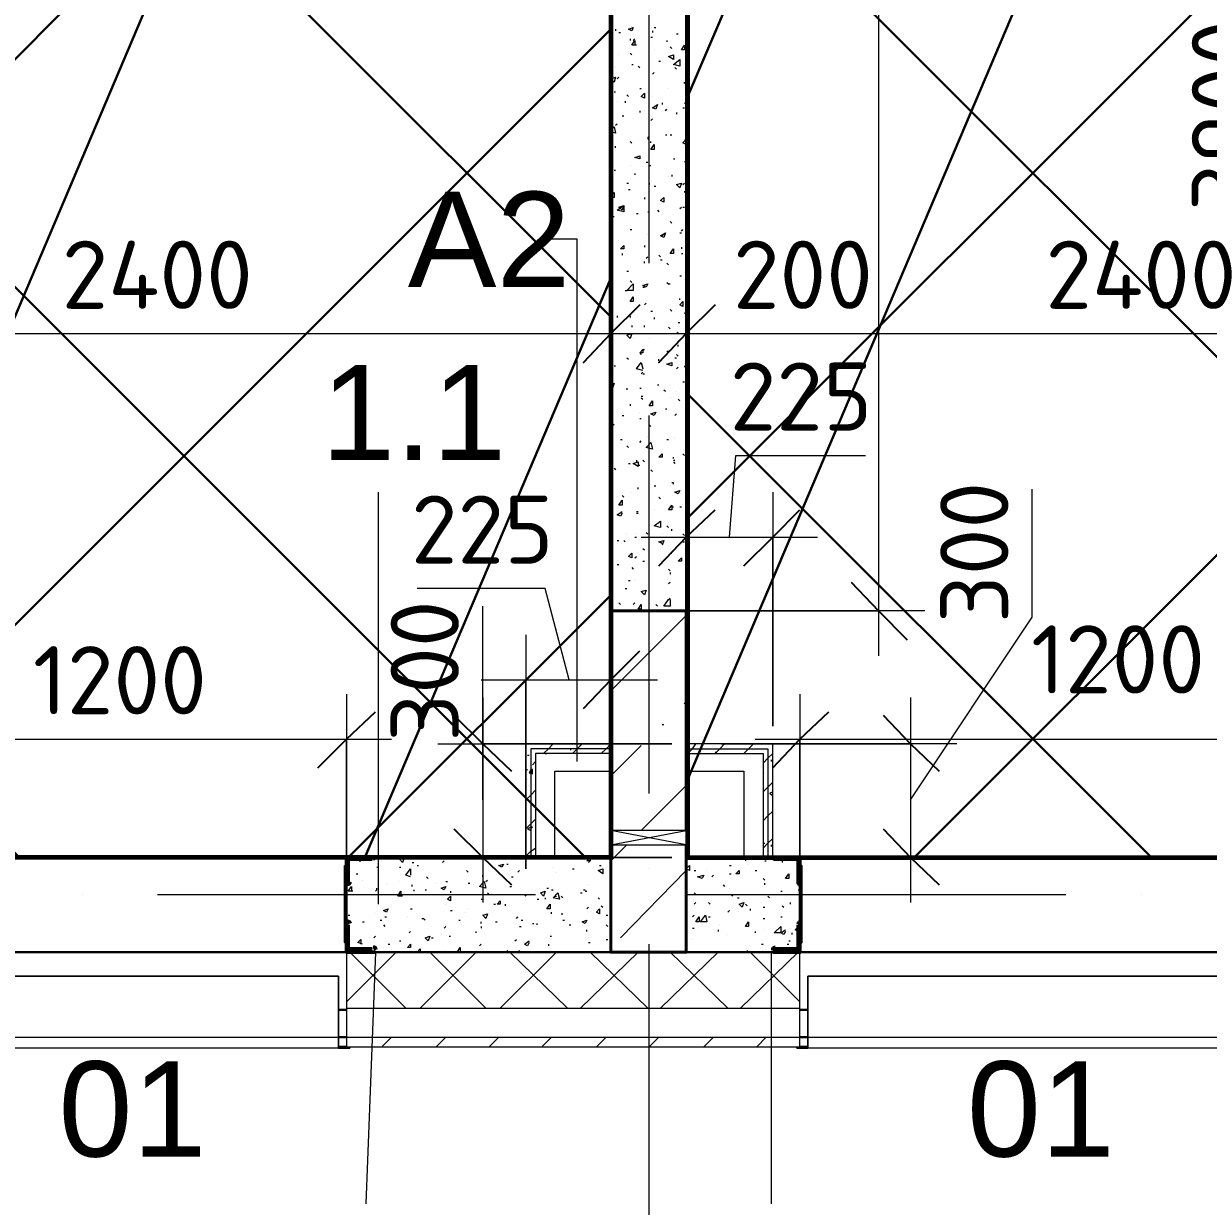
# Model space of a CAD drawing. Header units: millimetres. Extents: x -84737 to 172119, y -43083 to 59399.
# Drawn here: x 22753 to 25883, y 33156 to 36280 of the extents above; entities that cross this region are included whole.
import ezdxf

# ---------------------------------------------------------------- set-up
doc = ezdxf.new("R2010")
doc.units = ezdxf.units.MM
for name, color, linetype, lineweight in [('11) Плинтус ПЛ-2', 70, 'Continuous', 30), ('15) Штукатурка стен СТ-1.1', 161, 'Continuous', 60), ('16) Краска СТ-1.1 стена', 5, 'Continuous', 60), ('18) Краска ПТ-1 потолок', 31, 'Continuous', 30), ('20) Шпакл. баз. фин Стена', 40, 'Continuous', 60), ('22) Шпакл. баз. фин. Потолок', 102, 'Continuous', 30)]:
    doc.layers.add(name, color=color, linetype=linetype, lineweight=lineweight)
for name, color, linetype in [('PDF _Марки', 7, 'Continuous'), ('PDF _Обобщенные модели', 7, 'Continuous'), ('PDF _Окна', 7, 'Continuous'), ('PDF _Оси', 7, 'Continuous'), ('PDF _Размеры-100', 7, 'Continuous'), ('PDF _Стены', 7, 'Continuous'), ('PDF _Текст', 7, 'Continuous'), ('PDF _Элементы узлов', 7, 'Continuous')]:
    doc.layers.add(name, color=color, linetype=linetype)
doc.styles.add('PDF GOSTCommon', font='arial.ttf')
doc.styles.add('PDF ISOCPEUR', font='isocpeur.ttf')

msp = doc.modelspace()

# ---------------------------------------------------------------- hatches: boundary and pattern name
at = {"layer": '18) Краска ПТ-1 потолок'}
h = msp.add_hatch(dxfattribs=at)
h.set_pattern_fill('ANSI32', color=256, scale=222, angle=22)
h.paths.add_polyline_path([(26915.9, 43368.7), (24507.3, 43368.7), (24507.3, 34077.2), (26915.9, 34077.2)])
h.paths.add_polyline_path([(36427.6, 39178), (36427.6, 34081.4), (26987.8, 34081.4), (26987.8, 40617.2), (29108.6, 40617.2), (29108.6, 39178)])
h.paths.add_polyline_path([(42006.7, 34077.2), (36508, 34077.2), (36508, 44380.4), (42006.7, 44380.4)])
h.paths.add_polyline_path([(21895.5, 43368.7), (24304.1, 43368.7), (24304.1, 34077.2), (21895.5, 34077.2)])
h.paths.add_polyline_path([(12383.8, 39178), (12383.8, 34081.4), (21823.5, 34081.4), (21823.5, 40617.2), (19702.8, 40617.2), (19702.8, 39178)])
h.paths.add_polyline_path([(6804.6, 34077.2), (12303.4, 34077.2), (12303.4, 44380.4), (6804.6, 44380.4)])
h = msp.add_hatch(dxfattribs=at)
h.set_pattern_fill('ANSI32', color=256, scale=222, angle=22)
h.paths.add_polyline_path([(26915.9, 43368.7), (24507.3, 43368.7), (24507.3, 34077.2), (26915.9, 34077.2)])
h.paths.add_polyline_path([(36427.6, 39178), (36427.6, 34081.4), (26987.8, 34081.4), (26987.8, 40617.2), (29108.6, 40617.2), (29108.6, 39178)])
h.paths.add_polyline_path([(42006.7, 34077.2), (36508, 34077.2), (36508, 44380.4), (42006.7, 44380.4)])
h.paths.add_polyline_path([(21895.5, 43368.7), (24304.1, 43368.7), (24304.1, 34077.2), (21895.5, 34077.2)])
h.paths.add_polyline_path([(12383.8, 39178), (12383.8, 34081.4), (21823.5, 34081.4), (21823.5, 40617.2), (19702.8, 40617.2), (19702.8, 39178)])
h.paths.add_polyline_path([(6804.6, 34077.2), (12303.4, 34077.2), (12303.4, 44380.4), (6804.6, 44380.4)])
at = {"layer": '22) Шпакл. баз. фин. Потолок'}
h = msp.add_hatch(dxfattribs=at)
h.set_pattern_fill('ANSI37', color=256, scale=333)
h.paths.add_polyline_path([(26915.9, 43368.7), (24507.3, 43368.7), (24507.3, 34077.2), (26915.9, 34077.2)])
h.paths.add_polyline_path([(36427.6, 39178), (36427.6, 34081.4), (26987.8, 34081.4), (26987.8, 40617.2), (29108.6, 40617.2), (29108.6, 39178)])
h.paths.add_polyline_path([(42006.7, 34077.2), (36508, 34077.2), (36508, 44380.4), (42006.7, 44380.4)])
h.paths.add_polyline_path([(21895.5, 43368.7), (24304.1, 43368.7), (24304.1, 34077.2), (21895.5, 34077.2)])
h.paths.add_polyline_path([(12383.8, 39178), (12383.8, 34081.4), (21823.5, 34081.4), (21823.5, 40617.2), (19702.8, 40617.2), (19702.8, 39178)])
h.paths.add_polyline_path([(6804.6, 34077.2), (12303.4, 34077.2), (12303.4, 44380.4), (6804.6, 44380.4)])
h = msp.add_hatch(dxfattribs=at)
h.set_pattern_fill('ANSI37', color=256, scale=333)
h.paths.add_polyline_path([(26915.9, 43368.7), (24507.3, 43368.7), (24507.3, 34077.2), (26915.9, 34077.2)])
h.paths.add_polyline_path([(36427.6, 39178), (36427.6, 34081.4), (26987.8, 34081.4), (26987.8, 40617.2), (29108.6, 40617.2), (29108.6, 39178)])
h.paths.add_polyline_path([(42006.7, 34077.2), (36508, 34077.2), (36508, 44380.4), (42006.7, 44380.4)])
h.paths.add_polyline_path([(21895.5, 43368.7), (24304.1, 43368.7), (24304.1, 34077.2), (21895.5, 34077.2)])
h.paths.add_polyline_path([(12383.8, 39178), (12383.8, 34081.4), (21823.5, 34081.4), (21823.5, 40617.2), (19702.8, 40617.2), (19702.8, 39178)])
h.paths.add_polyline_path([(6804.6, 34077.2), (12303.4, 34077.2), (12303.4, 44380.4), (6804.6, 44380.4)])

# ---------------------------------------------------------------- linework, layer by layer
at = {"layer": '11) Плинтус ПЛ-2'}
for points in [[(21895.5, 39427.7), (21895.5, 43368.7), (24304.1, 43368.7), (24304.1, 34077.2), (21895.5, 34077.2), (21895.5, 37980)], [(26915.9, 43368.7), (24507.3, 43368.7), (24507.3, 34077.2), (26915.9, 34077.2), (26915.9, 37980)]]:
    msp.add_lwpolyline(points, dxfattribs=at)
at = {"layer": '15) Штукатурка стен СТ-1.1'}
for points in [[(24304.1, 43368.7), (24304.1, 34077.2), (21895.5, 34077.2), (21895.5, 37980)], [(24507.3, 43368.7), (24507.3, 34077.2), (26915.9, 34077.2), (26915.9, 37980)]]:
    msp.add_lwpolyline(points, dxfattribs=at)
at = {"layer": '16) Краска СТ-1.1 стена'}
for points in [[(24304.1, 43368.7), (24304.1, 34077.2), (21895.5, 34077.2), (21895.5, 37980)], [(24507.3, 43368.7), (24507.3, 34077.2), (26915.9, 34077.2), (26915.9, 37980)]]:
    msp.add_lwpolyline(points, dxfattribs=at)
at = {"layer": '20) Шпакл. баз. фин Стена'}
for points in [[(24304.1, 43368.7), (24304.1, 34077.2), (21895.5, 34077.2), (21895.5, 37980)], [(24507.3, 43368.7), (24507.3, 34077.2), (26915.9, 34077.2), (26915.9, 37980)]]:
    msp.add_lwpolyline(points, dxfattribs=at)
at = {"layer": 'PDF _Марки', "lineweight": 9}
for points in [[(24215.7, 34331.2), (24215.7, 35711.2), (24114.1, 35711.2)], [(23690.8, 33954.4), (23690.8, 35042.3)], [(23682.4, 33827.4), (23657, 33162.8)], [(24728, 33827.4), (24728, 33162.8)]]:
    msp.add_lwpolyline(points, dxfattribs=at)
at = {"layer": 'PDF _Обобщенные модели', "lineweight": 30}
for points in [[(23606.2, 33852.8), (23601.9, 33852.8), (23601.9, 34056), (23606.2, 34056)], [(24804.1, 34056), (24808.4, 34056), (24808.4, 33852.8), (24804.1, 33852.8)]]:
    msp.add_lwpolyline(points, dxfattribs=at)
at = {"layer": 'PDF _Обобщенные модели', "lineweight": 50}
for points in [[(23682.4, 34077.2), (23606.2, 34077.2), (23606.2, 34005.2)], [(23610.4, 34009.4), (23610.4, 34072.9), (23673.9, 34072.9)], [(24804.1, 34005.2), (24804.1, 34077.2), (24732.2, 34077.2)], [(24736.4, 34072.9), (24799.9, 34072.9), (24799.9, 34009.4)], [(23606.2, 33903.6), (23606.2, 33827.4), (23682.4, 33827.4)], [(23673.9, 33835.9), (23610.4, 33835.9), (23610.4, 33899.4)], [(24732.2, 33827.4), (24804.1, 33827.4), (24804.1, 33903.6)], [(24799.9, 33899.4), (24799.9, 33835.9), (24736.4, 33835.9)]]:
    msp.add_lwpolyline(points, dxfattribs=at)
for centre, radius, start, end in [((23677, 34080.7), 6.35, 270, 11.5359), ((24738.5, 34079.3), 6.36, 168.4833, 269.9732), ((23609.2, 34012.9), 6.35, 258.4641, 360), ((24806.3, 34011.5), 6.36, 180.0268, 281.5167), ((23609.2, 33902.9), 6.35, 0, 101.5359), ((24806.3, 33901.5), 6.36, 78.4833, 179.9732), ((23677, 33835.1), 6.35, 348.4641, 90), ((24738.5, 33833.7), 6.36, 90.0268, 191.5167)]:
    msp.add_arc(centre, radius, start, end, dxfattribs=at)
at = {"layer": 'PDF _Окна', "lineweight": 18}
for points in [[(23585, 33573.4), (23614.6, 33573.4), (23614.6, 33577.6), (23614.6, 33573.4), (23585, 33573.4), (23585, 33763.9), (22425.1, 33763.9), (22425.1, 33573.4), (22395.5, 33573.4), (22395.5, 33577.6), (22395.5, 33573.4), (22425.1, 33573.4)], [(22425.1, 33603), (22425.1, 33763.9), (23585, 33763.9), (23585, 33603)], [(25985.2, 33573.4), (26014.8, 33573.4), (26014.8, 33577.6), (26014.8, 33573.4), (25985.2, 33573.4), (25985.2, 33763.9), (24825.3, 33763.9), (24825.3, 33573.4), (24795.7, 33573.4), (24795.7, 33577.6), (24795.7, 33573.4), (24825.3, 33573.4)], [(24825.3, 33603), (24825.3, 33763.9), (25985.2, 33763.9), (25985.2, 33603)]]:
    msp.add_lwpolyline(points, dxfattribs=at)
for points in [[(23585, 33603), (23585, 33573.4), (22425.1, 33573.4), (22425.1, 33603)], [(25985.2, 33603), (25985.2, 33573.4), (24825.3, 33573.4), (24825.3, 33603)]]:
    msp.add_lwpolyline(points, close=True, dxfattribs=at)
at = {"layer": 'PDF _Оси', "lineweight": 9}
for points in [[(24406.2, 35647.7), (24406.2, 36646.7)], [(24406.2, 35448.7), (24406.2, 35448.7)], [(24406.2, 34246.5), (24406.2, 35245.5)], [(24406.2, 34047.5), (24406.2, 34047.5)], [(22907.7, 33979.8), (22907.7, 33979.8)], [(23106.6, 33979.8), (24105.7, 33979.8)], [(24304.6, 33979.8), (24304.6, 33979.8)], [(24507.8, 33979.8), (25506.9, 33979.8)], [(25705.8, 33979.8), (25705.8, 33979.8)], [(24406.2, 32845.3), (24406.2, 33848.6)]]:
    msp.add_lwpolyline(points, dxfattribs=at)
at = {"layer": 'PDF _Размеры-100', "lineweight": 9}
for points in [[(25011.6, 43500.2), (25011.6, 42679), (25011.6, 39377.1), (25011.6, 38479.7), (24512.1, 38479.7), (25134.3, 38479.7), (24512.1, 38479.7), (25011.6, 38479.7), (25011.6, 34610.5)], [(6686.1, 35461.4), (12303.5, 35461.4), (12384, 35461.4), (21824, 35461.4), (21904.4, 35461.4), (24304.6, 35461.4), (24503.6, 35461.4), (26903.8, 35461.4), (26984.2, 35461.4), (36424.2, 35461.4), (36504.7, 35461.4), (36504.7, 35960.9), (36504.7, 35342.9), (36504.7, 35960.9), (36504.7, 35461.4), (42126.4, 35461.4)], [(24406.2, 35461.4), (24643.3, 35461.4), (24981.9, 35461.4)], [(24503.6, 34801), (24503.6, 35423.3), (24503.6, 34923.8)], [(24617.9, 34923.8), (24634.8, 35139.7), (24977.7, 35139.7)], [(24304.6, 34424.3), (24304.6, 35046.6), (24304.6, 34547)], [(24732.2, 35042.3), (24732.2, 34424.3), (24732.2, 34923.8)], [(25096.2, 34229.6), (25418, 34712.1), (25418, 35050.8)], [(24385.1, 34923.8), (24850.7, 34923.8)], [(24194.6, 34547), (24131.1, 34788.3), (23792.4, 34788.3)], [(23966, 34229.6), (23966, 34398.9), (23966, 34741.8)], [(25134.3, 34729.1), (24512.1, 34729.1), (25011.6, 34729.1)], [(24080.3, 34665.6), (24080.3, 34047.5), (24080.3, 34547)], [(23961.7, 34547), (24427.4, 34547)], [(21785.9, 34390.4), (22403.9, 34390.4), (22403.9, 33886.7), (22403.9, 34508.9), (22403.9, 33886.7), (22403.9, 34390.4), (23724.7, 34390.4)], [(23606.2, 34508.9), (23606.2, 33886.7), (23606.2, 34390.4)], [(23966, 34500.5), (23966, 33958.6)], [(24685.6, 34390.4), (26006.4, 34390.4), (26006.4, 33886.7), (26006.4, 34508.9), (26006.4, 33886.7), (26006.4, 34390.4), (27026.6, 34390.4)], [(24804.1, 34508.9), (24804.1, 33886.7), (24804.1, 34390.4)], [(25096.2, 34500.5), (25096.2, 33958.6)], [(23847.4, 34377.7), (24465.5, 34377.7), (23966, 34377.7)], [(25219, 34377.7), (24596.7, 34377.7), (25096.2, 34377.7)], [(23847.4, 34077.2), (24465.5, 34077.2), (23966, 34077.2)], [(24977.7, 34077.2), (25600, 34077.2), (25096.2, 34077.2)]]:
    msp.add_lwpolyline(points, dxfattribs=at)
for points in [[(24304.6, 35461.4), (24304.6, 35960.9), (24304.6, 35342.9), (24304.6, 35960.9)], [(24503.6, 35461.4), (24503.6, 35960.9), (24503.6, 35342.9), (24503.6, 35960.9)]]:
    msp.add_lwpolyline(points, close=True, dxfattribs=at)
at = {"layer": 'PDF _Размеры-100', "lineweight": 25}
for points in [[(24380.8, 35537.6), (24304.6, 35461.4), (24232.7, 35385.2), (24304.6, 35461.4)], [(24579.8, 35537.6), (24503.6, 35461.4), (24431.6, 35385.2), (24503.6, 35461.4)]]:
    msp.add_lwpolyline(points, close=True, dxfattribs=at)
for points in [[(24431.6, 34847.6), (24503.6, 34923.8), (24579.8, 34995.8)], [(24656, 34847.6), (24732.2, 34923.8), (24804.1, 34995.8)], [(24939.6, 34805.3), (25011.6, 34729.1), (25087.8, 34652.9)], [(24004.1, 34470.8), (24080.3, 34547), (24156.5, 34623.2)], [(24232.7, 34470.8), (24304.6, 34547), (24380.8, 34623.2)], [(23530, 34314.2), (23606.2, 34390.4), (23682.4, 34462.4)], [(24732.2, 34314.2), (24804.1, 34390.4), (24880.3, 34462.4)], [(23889.8, 34453.9), (23966, 34377.7), (24042.2, 34305.8)], [(25024.3, 34453.9), (25096.2, 34377.7), (25172.4, 34305.8)], [(23889.8, 34153.4), (23966, 34077.2), (24042.2, 34005.2)], [(25024.3, 34153.4), (25096.2, 34077.2), (25172.4, 34005.2)]]:
    msp.add_lwpolyline(points, dxfattribs=at)
at = {"layer": 'PDF _Стены', "lineweight": 30}
for points in [[(24304.6, 38479.7), (24304.6, 34729.1), (24503.6, 34729.1), (24503.6, 38479.7)], [(24304.6, 33827.4), (24304.6, 34077.2), (19707.4, 34077.2), (19707.4, 33827.4)]]:
    msp.add_lwpolyline(points, close=True, dxfattribs=at)
at = {"layer": 'PDF _Стены', "lineweight": 9}
for points in [[(24317.3, 36265.7), (24317.3, 36261.5)], [(24325.8, 36257.3), (24330, 36257.3)], [(24414.7, 36261.5), (24414.7, 36257.3)], [(24418.9, 36270), (24423.2, 36270)], [(24478.2, 36253), (24482.4, 36253)], [(24355.4, 36240.3), (24355.4, 36236.1)], [(24372.4, 36223.4), (24359.7, 36223.4), (24368.1, 36236.1), (24368.1, 36223.4)], [(24363.9, 36236.1), (24368.1, 36240.3)], [(24410.5, 36244.6), (24414.7, 36244.6)], [(24452.8, 36236.1), (24452.8, 36231.9)], [(24461.3, 36219.2), (24465.5, 36214.9)], [(24325.8, 36198), (24325.8, 36198)], [(24355.4, 36202.2), (24359.7, 36198)], [(24418.9, 36210.7), (24418.9, 36210.7)], [(24317.3, 36164.1), (24317.3, 36164.1)], [(24359.7, 36172.6), (24363.9, 36172.6)], [(24376.6, 36168.4), (24380.8, 36164.1)], [(24431.6, 36181.1), (24435.9, 36181.1)], [(24474, 36164.1), (24478.2, 36159.9)], [(24321.6, 36134.5), (24325.8, 36138.7)], [(24414.7, 36147.2), (24418.9, 36151.4)], [(24499.4, 36121.8), (24499.4, 36126)], [(24313.1, 36100.6), (24317.3, 36100.6)], [(24347, 36092.2), (24351.2, 36087.9)], [(24380.8, 36109.1), (24385.1, 36109.1)], [(24457, 36109.1), (24457, 36109.1)], [(24321.6, 36075.2), (24321.6, 36075.2)], [(24342.7, 36075.2), (24342.7, 36071)], [(24414.7, 36087.9), (24414.7, 36087.9)], [(24440.1, 36071), (24440.1, 36066.8)], [(24495.1, 36058.3), (24499.4, 36058.3)], [(24499.4, 36071), (24503.6, 36066.8)], [(24334.3, 36037.1), (24338.5, 36037.1)], [(24380.8, 36049.8), (24380.8, 36045.6)], [(24393.5, 36049.8), (24393.5, 36049.8)], [(24410.5, 36024.4), (24414.7, 36028.7)], [(24448.6, 36049.8), (24452.8, 36054.1)], [(24478.2, 36045.6), (24478.2, 36041.4)], [(24503.6, 36037.1), (24503.6, 36041.4)], [(24304.6, 35999), (24313.1, 36007.5), (24317.3, 35990.6), (24304.6, 35994.8)], [(24317.3, 36011.7), (24321.6, 36016)], [(24304.6, 35982.1), (24308.9, 35977.9)], [(24355.4, 35969.4), (24359.7, 35965.2)], [(24406.2, 35973.6), (24402, 35977.9), (24406.2, 35982.1)], [(24410.5, 35965.2), (24410.5, 35969.4)], [(24448.6, 35986.3), (24452.8, 35986.3)], [(24461.3, 35986.3), (24465.5, 35986.3)], [(24503.6, 35960.9), (24495.1, 35965.2), (24503.6, 35973.6)], [(24499.4, 35973.6), (24503.6, 35969.4)], [(24503.6, 35977.9), (24503.6, 35977.9)], [(24317.3, 35952.5), (24317.3, 35956.7)], [(24355.4, 35905.9), (24355.4, 35905.9)], [(24397.8, 35914.4), (24402, 35914.4)], [(24406.2, 35905.9), (24410.5, 35905.9)], [(24469.7, 35922.8), (24474, 35922.8)], [(24499.4, 35914.4), (24503.6, 35918.6)], [(24313.1, 35893.2), (24317.3, 35893.2)], [(24368.1, 35884.7), (24368.1, 35880.5)], [(24457, 35876.3), (24457, 35876.3)], [(24465.5, 35880.5), (24465.5, 35876.3)], [(24308.9, 35863.6), (24308.9, 35859.3)], [(24347, 35859.3), (24351.2, 35859.3)], [(24351.2, 35842.4), (24355.4, 35842.4)], [(24406.2, 35859.3), (24406.2, 35855.1)], [(24406.2, 35842.4), (24406.2, 35846.6)], [(24418.9, 35850.9), (24423.2, 35850.9)], [(24495.1, 35855.1), (24499.4, 35859.3)], [(24503.6, 35855.1), (24503.6, 35850.9)], [(24304.6, 35825.5), (24313.1, 35833.9), (24313.1, 35821.2), (24304.6, 35821.2)], [(24304.6, 35833.9), (24308.9, 35833.9)], [(24308.9, 35829.7), (24313.1, 35833.9)], [(24393.5, 35821.2), (24393.5, 35817)], [(24499.4, 35838.2), (24499.4, 35833.9)], [(24330, 35791.6), (24334.3, 35787.4)], [(24372.4, 35778.9), (24376.6, 35778.9)], [(24402, 35783.1), (24406.2, 35783.1)], [(24427.4, 35787.4), (24431.6, 35783.1)], [(24486.7, 35791.6), (24490.9, 35795.8)], [(24495.1, 35795.8), (24499.4, 35795.8)], [(24304.6, 35770.4), (24304.6, 35770.4)], [(24308.9, 35770.4), (24313.1, 35770.4)], [(24461.3, 35757.7), (24465.5, 35753.5)], [(24355.4, 35736.6), (24359.7, 35736.6)], [(24402, 35723.9), (24402, 35723.9)], [(24440.1, 35719.6), (24444.3, 35723.9)], [(24486.7, 35728.1), (24490.9, 35728.1)], [(24490.9, 35732.3), (24495.1, 35736.6)], [(24304.6, 35711.2), (24308.9, 35711.2)], [(24325.8, 35706.9), (24325.8, 35706.9)], [(24393.5, 35694.2), (24393.5, 35690)], [(24490.9, 35690), (24490.9, 35685.8)], [(24304.6, 35647.7), (24308.9, 35651.9)], [(24334.3, 35673.1), (24334.3, 35668.8)], [(24393.5, 35647.7), (24393.5, 35651.9)], [(24397.8, 35660.4), (24402, 35664.6)], [(24431.6, 35668.8), (24435.9, 35664.6)], [(24435.9, 35656.1), (24440.1, 35656.1)], [(24490.9, 35673.1), (24495.1, 35673.1)], [(24347, 35626.5), (24351.2, 35626.5)], [(24452.8, 35647.7), (24457, 35643.4)], [(24355.4, 35601.1), (24359.7, 35596.9)], [(24397.8, 35601.1), (24397.8, 35601.1)], [(24452.8, 35596.9), (24457, 35592.6), (24461.3, 35592.6)], [(24486.7, 35613.8), (24490.9, 35613.8)], [(24499.4, 35605.3), (24499.4, 35605.3)], [(24342.7, 35575.7), (24347, 35575.7)], [(24389.3, 35584.2), (24393.5, 35584.2), (24393.5, 35588.4)], [(24393.5, 35537.6), (24397.8, 35541.8)], [(24486.7, 35550.3), (24486.7, 35554.5)], [(24321.6, 35508), (24321.6, 35503.7)], [(24342.7, 35512.2), (24342.7, 35512.2)], [(24355.4, 35508), (24355.4, 35503.7)], [(24410.5, 35520.7), (24414.7, 35520.7)], [(24418.9, 35503.7), (24418.9, 35499.5)], [(24461.3, 35524.9), (24465.5, 35520.7)], [(24503.6, 35512.2), (24499.4, 35516.4), (24503.6, 35516.4)], [(24359.7, 35482.6), (24359.7, 35478.3)], [(24393.5, 35478.3), (24393.5, 35482.6)], [(24457, 35478.3), (24461.3, 35474.1)], [(24478.2, 35461.4), (24482.4, 35465.6)], [(24482.4, 35491), (24486.7, 35491)], [(24363.9, 35448.7), (24363.9, 35448.7)], [(24380.8, 35410.6), (24385.1, 35406.4)], [(24389.3, 35419.1), (24393.5, 35419.1)], [(24452.8, 35414.8), (24457, 35414.8)], [(24478.2, 35406.4), (24482.4, 35402.1)], [(24482.4, 35427.5), (24482.4, 35431.8)], [(24313.1, 35376.7), (24317.3, 35376.7)], [(24347, 35397.9), (24351.2, 35393.7)], [(24389.3, 35364.1), (24372.4, 35368.3), (24385.1, 35385.2), (24389.3, 35368.3)], [(24431.6, 35389.4), (24431.6, 35393.7)], [(24474, 35397.9), (24478.2, 35397.9)], [(24478.2, 35368.3), (24482.4, 35372.5)], [(24499.4, 35376.7), (24499.4, 35372.5)], [(24385.1, 35355.6), (24389.3, 35359.8)], [(24389.3, 35355.6), (24393.5, 35355.6)], [(24304.6, 35326), (24313.1, 35330.2), (24308.9, 35317.5), (24304.6, 35321.7)], [(24347, 35317.5), (24347, 35313.3)], [(24380.8, 35317.5), (24385.1, 35317.5)], [(24427.4, 35326), (24431.6, 35326)], [(24444.3, 35313.3), (24448.6, 35309)], [(24478.2, 35309), (24478.2, 35309)], [(24495.1, 35334.4), (24499.4, 35334.4)], [(24385.1, 35296.3), (24389.3, 35296.3)], [(24385.1, 35292.1), (24389.3, 35287.9)], [(24461.3, 35292.1), (24461.3, 35292.1)], [(24482.4, 35287.9), (24486.7, 35283.6)], [(24334.3, 35245.5), (24338.5, 35245.5)], [(24355.4, 35275.2), (24355.4, 35270.9)], [(24380.8, 35254), (24380.8, 35254)], [(24448.6, 35262.5), (24452.8, 35262.5)], [(24474, 35245.5), (24478.2, 35249.8)], [(24308.9, 35224.4), (24313.1, 35220.1)], [(24380.8, 35237.1), (24385.1, 35237.1)], [(24406.2, 35220.1), (24410.5, 35215.9)], [(24503.6, 35215.9), (24503.6, 35215.9)], [(24330, 35182), (24334.3, 35182)], [(24402, 35190.5), (24402, 35190.5)], [(24452.8, 35182), (24457, 35182)], [(24474, 35186.3), (24474, 35186.3)], [(24304.6, 35152.4), (24308.9, 35156.6), (24308.9, 35143.9), (24304.6, 35143.9)], [(24347, 35165.1), (24351.2, 35160.9)], [(24380.8, 35173.6), (24385.1, 35177.8)], [(24372.4, 35127), (24372.4, 35122.8)], [(24389.3, 35127), (24393.5, 35122.8)], [(24469.7, 35131.2), (24469.7, 35135.5)], [(24469.7, 35127), (24474, 35127)], [(24469.7, 35122.8), (24474, 35118.5)], [(24495.1, 35143.9), (24499.4, 35139.7)], [(24313.1, 35105.8), (24317.3, 35101.6)], [(24351.2, 35118.5), (24355.4, 35118.5)], [(24376.6, 35114.3), (24380.8, 35114.3)], [(24410.5, 35101.6), (24414.7, 35097.4)], [(24418.9, 35059.3), (24423.2, 35059.3)], [(24461.3, 35059.3), (24461.3, 35059.3)], [(24469.7, 35063.5), (24469.7, 35067.7), (24465.5, 35067.7)], [(24304.6, 35046.6), (24308.9, 35046.6)], [(24334.3, 35033.9), (24338.5, 35029.6)], [(24355.4, 35042.3), (24355.4, 35042.3)], [(24376.6, 35050.8), (24376.6, 35055)], [(24431.6, 35029.6), (24435.9, 35025.4)], [(24418.9, 34995.8), (24418.9, 34995.8)], [(24465.5, 35004.2), (24469.7, 35004.2)], [(24486.7, 35004.2), (24490.9, 35004.2)], [(24334.3, 34987.3), (24330, 34978.8), (24321.6, 34983.1), (24334.3, 34991.5)], [(24372.4, 34991.5), (24376.6, 34991.5)], [(24372.4, 34987.3), (24376.6, 34987.3)], [(24347, 34932.3), (24347, 34932.3)], [(24372.4, 34932.3), (24372.4, 34932.3)], [(24397.8, 34936.5), (24402, 34932.3)], [(24440.1, 34932.3), (24440.1, 34932.3)], [(24452.8, 34953.4), (24457, 34949.2)], [(24465.5, 34940.7), (24465.5, 34945)], [(24495.1, 34932.3), (24499.4, 34928)], [(24321.6, 34915.3), (24325.8, 34915.3)], [(24338.5, 34915.3), (24342.7, 34911.1)], [(24368.1, 34923.8), (24372.4, 34923.8)], [(24435.9, 34911.1), (24440.1, 34906.9), (24431.6, 34911.1), (24444.3, 34915.3), (24440.1, 34902.6)], [(24495.1, 34911.1), (24499.4, 34911.1)], [(24368.1, 34868.8), (24372.4, 34873)], [(24389.3, 34894.2), (24393.5, 34889.9)], [(24461.3, 34881.5), (24465.5, 34881.5)], [(24321.6, 34851.8), (24325.8, 34851.8)], [(24359.7, 34843.4), (24363.9, 34839.1)], [(24389.3, 34860.3), (24393.5, 34860.3)], [(24457, 34839.1), (24461.3, 34834.9)], [(24351.2, 34809.5), (24355.4, 34809.5)], [(24368.1, 34809.5), (24368.1, 34809.5)], [(24461.3, 34830.7), (24461.3, 34826.4)], [(24461.3, 34822.2), (24461.3, 34822.2)], [(24503.6, 34809.5), (24503.6, 34809.5)], [(24342.7, 34788.3), (24347, 34788.3)], [(24457, 34801), (24461.3, 34805.3)], [(24325.8, 34750.2), (24330, 34746)], [(24363.9, 34746), (24368.1, 34750.2)], [(24423.2, 34746), (24427.4, 34741.8)], [(24461.3, 34758.7), (24461.3, 34741.8), (24444.3, 34741.8), (24457, 34758.7), (24461.3, 34762.9)], [(24304.6, 34517.4), (24503.6, 34716.4)], [(24410.5, 34729.1), (24414.7, 34729.1)], [(24457, 34737.5), (24457, 34737.5)], [(24499.4, 34483.5), (24503.6, 34492)], [(24440.1, 34428.5), (24444.3, 34428.5)], [(24126.8, 34352.3), (24139.5, 34365), (24152.2, 34377.7)], [(24203, 34352.3), (24215.7, 34365), (24228.4, 34377.7)], [(24279.2, 34352.3), (24291.9, 34365), (24304.6, 34377.7)], [(24304.6, 34293.1), (24385.1, 34373.5)], [(24507.8, 34352.3), (24520.5, 34365), (24529, 34377.7)], [(24579.8, 34352.3), (24592.5, 34365), (24605.2, 34377.7)], [(24656, 34352.3), (24668.7, 34365), (24681.4, 34377.7)], [(24685.6, 34373.5), (24685.6, 34373.5)], [(24689.9, 34377.7), (24689.9, 34377.7)], [(24698.3, 34377.7), (24711, 34377.7)], [(24084.5, 34348.1), (24088.7, 34348.1)], [(24131.1, 34352.3), (24135.3, 34352.3)], [(24198.8, 34360.8), (24198.8, 34365)], [(24224.2, 34360.8), (24224.2, 34360.8)], [(24579.8, 34356.6), (24584, 34352.3)], [(24588.3, 34352.3), (24588.3, 34352.3)], [(24677.2, 34365), (24681.4, 34365)], [(24681.4, 34365), (24681.4, 34365)], [(24706.8, 34326.9), (24719.5, 34339.6), (24732.2, 34352.3)], [(24711, 34365), (24715.3, 34365)], [(24711, 34365), (24711, 34365)], [(24080.3, 34305.8), (24084.5, 34310)], [(24097.2, 34297.3), (24097.2, 34310), (24093, 34310), (24088.7, 34301.5), (24093, 34301.5), (24097.2, 34301.5)], [(24097.2, 34322.7), (24105.7, 34331.2)], [(24728, 34335.4), (24728, 34331.2)], [(24084.5, 34284.6), (24084.5, 34284.6)], [(24706.8, 34250.7), (24719.5, 34263.4), (24732.2, 34276.1)], [(24711, 34301.5), (24711, 34301.5)], [(24080.3, 34229.6), (24093, 34242.3), (24105.7, 34255)], [(24385.1, 34149.1), (24503.6, 34267.7)], [(24732.2, 34250.7), (24723.7, 34246.5), (24732.2, 34242.3), (24728, 34242.3)], [(24105.7, 34229.6), (24105.7, 34225.3)], [(24105.7, 34221.1), (24105.7, 34221.1)], [(24706.8, 34229.6), (24706.8, 34229.6)], [(24706.8, 34174.5), (24719.5, 34187.2), (24732.2, 34199.9)], [(24080.3, 34153.4), (24093, 34166.1), (24105.7, 34178.8)], [(24101.4, 34161.8), (24101.4, 34161.8)], [(24706.8, 34102.6), (24719.5, 34115.3), (24732.2, 34128)], [(24080.3, 34081.4), (24093, 34094.1), (24105.7, 34102.6)], [(24304.6, 34068.7), (24347, 34111)], [(24706.8, 34115.3), (24711, 34115.3)], [(24728, 34111), (24728, 34106.8)], [(23640, 34068.7), (23644.3, 34068.7)], [(23779.7, 34064.5), (23784, 34064.5)], [(23792.4, 34056), (23796.6, 34056)], [(23860.1, 34064.5), (23864.4, 34068.7)], [(23872.8, 34072.9), (23877.1, 34077.2)], [(24029.5, 34060.2), (24033.7, 34060.2)], [(24139.5, 34077.2), (24139.5, 34077.2)], [(24245.4, 34064.5), (24249.6, 34068.7)], [(24275, 34056), (24279.2, 34056)], [(24562.9, 34077.2), (24562.9, 34072.9)], [(24617.9, 34056), (24622.1, 34056)], [(24660.2, 34072.9), (24660.2, 34068.7)], [(24664.5, 34060.2), (24664.5, 34060.2)], [(24711, 34068.7), (24715.3, 34068.7)], [(24757.6, 34068.7), (24757.6, 34064.5)], [(24770.3, 34077.2), (24774.5, 34077.2)], [(24804.1, 34060.2), (24804.1, 34060.2)], [(23631.6, 34034.8), (23635.8, 34034.8)], [(23686.6, 34051.8), (23690.8, 34051.8)], [(23745.9, 34051.8), (23750.1, 34051.8)], [(23775.5, 34026.4), (23762.8, 34030.6), (23775.5, 34047.5), (23775.5, 34030.6)], [(23817.8, 34026.4), (23822, 34022.1)], [(23923.6, 34043.3), (23927.9, 34039.1)], [(23966, 34026.4), (23966, 34030.6)], [(24042.2, 34026.4), (24046.4, 34026.4)], [(24059.1, 34039.1), (24063.3, 34043.3)], [(24152.2, 34051.8), (24152.2, 34051.8)], [(24160.7, 34039.1), (24160.7, 34039.1)], [(24203, 34047.5), (24207.3, 34047.5)], [(24330, 33865.5), (24503.6, 34043.3)], [(24524.8, 34043.3), (24529, 34043.3)], [(24558.6, 34043.3), (24558.6, 34043.3)], [(24571.3, 34026.4), (24575.6, 34030.6)], [(24617.9, 34034.8), (24622.1, 34034.8)], [(24685.6, 34043.3), (24689.9, 34043.3)], [(23606.2, 34017.9), (23606.2, 34017.9)], [(23606.2, 34017.9), (23606.2, 34017.9)], [(23623.1, 33988.3), (23610.4, 33988.3), (23618.9, 34001), (23618.9, 33988.3)], [(23648.5, 34017.9), (23648.5, 34017.9)], [(23682.4, 33988.3), (23686.6, 33992.5), (23686.6, 33996.7)], [(23712, 34005.2), (23712, 34005.2)], [(23745.9, 34013.7), (23745.9, 34013.7)], [(23779.7, 34001), (23779.7, 34005.2)], [(23784, 33992.5), (23784, 33988.3)], [(23813.6, 33992.5), (23817.8, 33992.5)], [(23843.2, 34009.4), (23843.2, 34009.4)], [(23868.6, 34013.7), (23872.8, 34013.7)], [(23927.9, 34009.4), (23932.1, 34009.4)], [(23940.6, 34005.2), (23940.6, 34005.2)], [(23974.4, 34013.7), (23978.7, 34017.9)], [(24037.9, 34001), (24042.2, 34001)], [(24135.3, 33996.7), (24139.5, 33996.7)], [(24148, 33992.5), (24152.2, 33992.5)], [(24232.7, 33992.5), (24236.9, 33992.5)], [(24245.4, 34005.2), (24245.4, 34005.2)], [(24601, 34005.2), (24605.2, 34001)], [(24617.9, 33996.7), (24617.9, 33996.7)], [(24706.8, 34022.1), (24711, 34017.9)], [(24711, 34005.2), (24711, 34009.4)], [(24804.1, 34009.4), (24799.9, 34013.7), (24804.1, 34013.7)], [(24799.9, 33992.5), (24804.1, 33992.5)], [(24804.1, 34022.1), (24804.1, 34022.1)], [(23606.2, 33988.3), (23606.2, 33984)], [(23699.3, 33979.8), (23699.3, 33979.8)], [(23754.3, 33975.6), (23741.6, 33975.6), (23750.1, 33988.3), (23750.1, 33975.6)], [(23745.9, 33984), (23745.9, 33984)], [(23881.3, 33988.3), (23881.3, 33984)], [(23961.7, 33967.1), (23966, 33967.1)], [(23978.7, 33984), (23982.9, 33979.8)], [(24054.9, 33979.8), (24059.1, 33979.8)], [(24076, 33979.8), (24080.3, 33975.6)], [(24109.9, 33967.1), (24114.1, 33967.1)], [(24131.1, 33971.3), (24131.1, 33967.1)], [(24156.5, 33975.6), (24160.7, 33975.6)], [(24173.4, 33975.6), (24177.6, 33971.3)], [(24224.2, 33984), (24228.4, 33984)], [(24236.9, 33988.3), (24241.1, 33988.3)], [(24270.8, 33971.3), (24275, 33967.1)], [(24524.8, 33984), (24524.8, 33984)], [(24524.8, 33984), (24529, 33979.8)], [(24571.3, 33962.9), (24571.3, 33962.9)], [(24622.1, 33979.8), (24626.4, 33975.6)], [(24639.1, 33971.3), (24643.3, 33971.3)], [(24719.5, 33975.6), (24723.7, 33971.3)], [(24753.4, 33988.3), (24757.6, 33988.3)], [(24804.1, 33958.6), (24804.1, 33962.9)], [(23775.5, 33941.7), (23779.7, 33941.7)], [(23868.6, 33954.4), (23868.6, 33954.4)], [(23881.3, 33937.5), (23885.5, 33937.5)], [(23919.4, 33933.2), (23919.4, 33933.2)], [(23927.9, 33941.7), (23927.9, 33941.7)], [(23995.6, 33954.4), (23999.8, 33954.4)], [(24025.2, 33954.4), (24025.2, 33950.2)], [(24148, 33929), (24148, 33933.2)], [(24241.1, 33941.7), (24245.4, 33945.9)], [(24279.2, 33950.2), (24283.5, 33945.9)], [(24524.8, 33954.4), (24529, 33958.6)], [(24562.9, 33958.6), (24567.1, 33954.4)], [(24613.7, 33933.2), (24617.9, 33937.5)], [(24660.2, 33954.4), (24664.5, 33950.2)], [(24672.9, 33941.7), (24672.9, 33937.5)], [(24706.8, 33945.9), (24711, 33945.9)], [(24757.6, 33950.2), (24761.8, 33945.9)], [(24778.7, 33958.6), (24778.7, 33954.4)], [(23610.4, 33924.8), (23614.6, 33924.8)], [(23648.5, 33907.8), (23652.7, 33907.8)], [(23682.4, 33929), (23682.4, 33929)], [(23695.1, 33912.1), (23699.3, 33912.1)], [(23703.5, 33899.4), (23707.8, 33895.1)], [(23707.8, 33920.5), (23712, 33920.5)], [(23767, 33920.5), (23767, 33920.5)], [(23805.1, 33916.3), (23809.3, 33916.3), (23813.6, 33912.1)], [(23902.5, 33912.1), (23906.7, 33912.1)], [(23961.7, 33903.6), (23961.7, 33907.8)], [(23999.8, 33907.8), (24004.1, 33907.8)], [(24054.9, 33916.3), (24059.1, 33920.5)], [(24067.6, 33912.1), (24071.8, 33912.1)], [(24097.2, 33903.6), (24101.4, 33903.6)], [(24109.9, 33899.4), (24109.9, 33903.6)], [(24173.4, 33929), (24177.6, 33929)], [(24177.6, 33912.1), (24181.9, 33912.1)], [(24194.6, 33899.4), (24198.8, 33899.4)], [(24291.9, 33924.8), (24296.2, 33924.8)], [(24291.9, 33899.4), (24296.2, 33895.1)], [(24520.5, 33920.5), (24524.8, 33924.8)], [(24562.9, 33920.5), (24567.1, 33920.5)], [(24592.5, 33899.4), (24592.5, 33899.4)], [(24706.8, 33916.3), (24711, 33916.3)], [(24753.4, 33920.5), (24757.6, 33920.5)], [(24799.9, 33899.4), (24804.1, 33899.4)], [(23678.1, 33865.5), (23682.4, 33869.7)], [(23771.3, 33878.2), (23775.5, 33882.4)], [(23855.9, 33874), (23855.9, 33874)], [(23864.4, 33890.9), (23868.6, 33895.1)], [(23877.1, 33869.7), (23881.3, 33869.7)], [(23949, 33878.2), (23949, 33882.4)], [(23961.7, 33895.1), (23961.7, 33890.9)], [(24063.3, 33895.1), (24067.6, 33895.1)], [(24143.8, 33869.7), (24148, 33869.7)], [(24241.1, 33882.4), (24241.1, 33886.7)], [(24520.5, 33890.9), (24524.8, 33890.9)], [(24588.3, 33886.7), (24588.3, 33882.4)], [(24613.7, 33874), (24613.7, 33874)], [(24685.6, 33882.4), (24685.6, 33878.2)], [(24706.8, 33886.7), (24706.8, 33886.7)], [(24766, 33882.4), (24761.8, 33874), (24753.4, 33878.2), (24766, 33886.7)], [(24783, 33878.2), (24783, 33874)], [(23606.2, 33848.6), (23606.2, 33857)], [(23606.2, 33848.6), (23606.2, 33848.6)], [(23648.5, 33848.6), (23635.8, 33852.8), (23644.3, 33861.3), (23644.3, 33848.6)], [(23640, 33840.1), (23644.3, 33835.9)], [(23648.5, 33840.1), (23652.7, 33840.1)], [(23716.2, 33848.6), (23720.5, 33848.6)], [(23745.9, 33857), (23750.1, 33857)], [(23792.4, 33827.4), (23800.9, 33835.9), (23800.9, 33827.4)], [(23830.5, 33865.5), (23834.7, 33865.5)], [(23898.2, 33827.4), (23906.7, 33840.1), (23906.7, 33827.4)], [(23957.5, 33844.3), (23961.7, 33848.6)], [(24050.6, 33857), (24054.9, 33861.3)], [(24088.7, 33852.8), (24084.5, 33844.3), (24076, 33848.6), (24088.7, 33857)], [(24131.1, 33840.1), (24131.1, 33840.1)], [(24139.5, 33848.6), (24139.5, 33844.3)], [(24245.4, 33865.5), (24245.4, 33865.5)], [(24245.4, 33852.8), (24249.6, 33852.8)], [(24291.9, 33861.3), (24296.2, 33861.3)], [(24520.5, 33861.3), (24520.5, 33861.3)], [(24660.2, 33844.3), (24660.2, 33844.3)], [(24702.6, 33848.6), (24706.8, 33848.6)], [(24770.3, 33848.6), (24774.5, 33848.6)], [(24774.5, 33857), (24778.7, 33857)], [(24799.9, 33835.9), (24799.9, 33840.1)], [(23606.2, 33696.2), (23737.4, 33827.4)], [(23762.8, 33679.2), (23614.6, 33827.4)], [(23800.9, 33679.2), (23949, 33827.4)], [(23974.4, 33679.2), (23826.3, 33827.4)], [(23864.4, 33831.6), (23864.4, 33831.6)], [(24012.5, 33679.2), (24160.7, 33827.4)], [(24029.5, 33831.6), (24033.7, 33827.4)], [(24190.3, 33679.2), (24037.9, 33827.4)], [(24059.1, 33827.4), (24063.3, 33831.6)], [(24224.2, 33679.2), (24376.6, 33827.4)], [(24402, 33679.2), (24249.6, 33827.4)], [(24435.9, 33679.2), (24588.3, 33827.4)], [(24613.7, 33679.2), (24461.3, 33827.4)], [(24647.5, 33679.2), (24799.9, 33827.4)], [(24664.5, 33831.6), (24664.5, 33827.4)], [(24804.1, 33696.2), (24672.9, 33827.4)], [(23699.3, 33577.6), (23724.7, 33603)], [(23843.2, 33577.6), (23868.6, 33603)], [(23982.9, 33577.6), (24008.3, 33603)], [(24122.6, 33577.6), (24148, 33603)], [(24266.5, 33577.6), (24291.9, 33603)], [(24406.2, 33577.6), (24431.6, 33603)], [(24550.2, 33577.6), (24575.6, 33603)], [(24689.9, 33577.6), (24715.3, 33603)]]:
    msp.add_lwpolyline(points, dxfattribs=at)
for points in [[(24363.9, 36270), (24359.7, 36261.5), (24351.2, 36265.7)], [(24499.4, 36223.4), (24499.4, 36210.7), (24490.9, 36210.7)], [(24469.7, 36198), (24469.7, 36185.3), (24457, 36193.8)], [(24486.7, 36168.4), (24469.7, 36172.6), (24486.7, 36185.3)], [(24317.3, 36138.7), (24313.1, 36126), (24304.6, 36134.5)], [(24393.5, 36096.4), (24393.5, 36083.7), (24385.1, 36087.9)], [(24427.4, 36066.8), (24423.2, 36054.1), (24414.7, 36058.3)], [(24418.9, 35960.9), (24418.9, 35948.2), (24410.5, 35948.2)], [(24380.8, 35931.3), (24380.8, 35922.8), (24368.1, 35927.1)], [(24490.9, 35859.3), (24486.7, 35846.6), (24478.2, 35855.1)], [(24444.3, 35821.2), (24444.3, 35808.5), (24435.9, 35812.8)], [(24338.5, 35783.1), (24321.6, 35787.4), (24338.5, 35800.1)], [(24338.5, 35800.1), (24334.3, 35787.4), (24325.8, 35795.8)], [(24448.6, 35728.1), (24444.3, 35715.4), (24435.9, 35719.6)], [(24338.5, 35694.2), (24338.5, 35685.8), (24330, 35685.8)], [(24469.7, 35685.8), (24469.7, 35673.1), (24461.3, 35673.1)], [(24363.9, 35575.7), (24347, 35575.7), (24363.9, 35592.6)], [(24402, 35592.6), (24397.8, 35584.2), (24389.3, 35588.4)], [(24363.9, 35558.8), (24363.9, 35546.1), (24355.4, 35546.1)], [(24495.1, 35546.1), (24495.1, 35533.4), (24486.7, 35537.6)], [(24359.7, 35461.4), (24355.4, 35448.7), (24347, 35457.2)], [(24389.3, 35419.1), (24389.3, 35410.6), (24380.8, 35410.6)], [(24465.5, 35385.2), (24465.5, 35376.7), (24452.8, 35381)], [(24414.7, 35283.6), (24414.7, 35270.9), (24406.2, 35270.9)], [(24423.2, 35254), (24418.9, 35245.5), (24410.5, 35249.8)], [(24414.7, 35156.6), (24397.8, 35160.9), (24410.5, 35173.6)], [(24376.6, 35122.8), (24376.6, 35110.1), (24363.9, 35118.5)], [(24440.1, 35143.9), (24440.1, 35135.5), (24431.6, 35135.5)], [(24486.7, 35046.6), (24482.4, 35038.1), (24474, 35042.3)], [(24334.3, 35021.2), (24334.3, 35008.5), (24325.8, 35008.5)], [(24465.5, 35008.5), (24465.5, 34995.8), (24457, 34995.8)], [(24435.9, 34949.2), (24418.9, 34953.4), (24435.9, 34966.1)], [(24359.7, 34881.5), (24359.7, 34868.8), (24351.2, 34873)], [(24490.9, 34868.8), (24490.9, 34860.3), (24482.4, 34860.3)], [(24397.8, 34784.1), (24393.5, 34771.4), (24385.1, 34779.9)], [(24385.1, 34746), (24385.1, 34733.3), (24376.6, 34733.3)], [(24093, 34153.4), (24097.2, 34157.6), (24093, 34157.6), (24084.5, 34153.4), (24093, 34149.1)], [(23758.6, 34077.2), (23754.3, 34064.5), (23745.9, 34072.9)], [(24021, 34060.2), (24016.8, 34051.8), (24008.3, 34056)], [(24249.6, 34077.2), (24249.6, 34068.7), (24241.1, 34068.7)], [(24512.1, 34056), (24512.1, 34043.3), (24503.6, 34047.5)], [(24283.5, 34047.5), (24283.5, 34034.8), (24270.8, 34043.3)], [(24550.2, 34030.6), (24545.9, 34022.1), (24533.2, 34026.4)], [(24643.3, 34043.3), (24643.3, 34034.8), (24634.8, 34034.8)], [(24774.5, 34034.8), (24774.5, 34022.1), (24766, 34022.1)], [(23868.6, 34001), (23864.4, 33992.5), (23855.9, 33996.7)], [(23974.4, 33996.7), (23957.5, 34001), (23970.2, 34013.7)], [(23881.3, 33975.6), (23881.3, 33962.9), (23872.8, 33967.1)], [(24012.5, 33962.9), (24012.5, 33954.4), (24004.1, 33954.4)], [(24131.1, 33988.3), (24126.8, 33975.6), (24118.4, 33984)], [(24169.2, 33967.1), (24152.2, 33971.3), (24164.9, 33984)], [(23716.2, 33941.7), (23712, 33933.2), (23703.5, 33937.5)], [(24143.8, 33954.4), (24143.8, 33941.7), (24135.3, 33941.7)], [(24275, 33941.7), (24275, 33929), (24266.5, 33933.2)], [(24656, 33958.6), (24651.8, 33945.9), (24643.3, 33954.4)], [(23978.7, 33929), (23974.4, 33916.3), (23966, 33924.8)], [(24241.1, 33912.1), (24236.9, 33903.6), (24228.4, 33907.8)], [(24537.5, 33920.5), (24537.5, 33907.8), (24529, 33907.8)], [(24558.6, 33907.8), (24541.7, 33907.8), (24554.4, 33924.8)], [(24668.7, 33907.8), (24668.7, 33895.1), (24660.2, 33895.1)], [(23826.3, 33869.7), (23822, 33857), (23813.6, 33865.5)], [(24753.4, 33878.2), (24736.4, 33878.2), (24753.4, 33895.1)], [(24799.9, 33895.1), (24799.9, 33882.4), (24791.4, 33886.7)], [(23775.5, 33848.6), (23775.5, 33840.1), (23767, 33840.1)]]:
    msp.add_lwpolyline(points, close=True, dxfattribs=at)
at = {"layer": 'PDF _Стены', "lineweight": 40}
for points in [[(24503.6, 34149.1), (24503.6, 34729.1), (24304.6, 34729.1), (24304.6, 34149.1)], [(24304.6, 34111), (24304.6, 33827.4), (24503.6, 33827.4), (24503.6, 34111)]]:
    msp.add_lwpolyline(points, dxfattribs=at)
at = {"layer": 'PDF _Стены', "lineweight": 18}
for points in [[(24156.5, 34077.2), (24156.5, 34305.8), (24304.6, 34305.8), (24304.6, 34377.7), (24080.3, 34377.7), (24080.3, 34077.2)], [(24304.6, 34365), (24093, 34365), (24093, 34077.2)], [(24304.6, 34352.3), (24105.7, 34352.3), (24105.7, 34077.2)], [(24503.6, 34365), (24719.5, 34365), (24719.5, 34077.2)], [(24503.6, 34352.3), (24706.8, 34352.3), (24706.8, 34077.2)], [(23606.2, 33827.4), (23606.2, 33577.6), (24804.1, 33577.6), (24804.1, 33827.4)], [(24503.6, 33827.4), (24304.6, 33827.4)], [(23606.2, 33679.2), (24804.1, 33679.2)], [(23606.2, 33603), (24804.1, 33603)]]:
    msp.add_lwpolyline(points, dxfattribs=at)
msp.add_lwpolyline([(24656, 34305.8), (24656, 34077.2), (24732.2, 34077.2), (24732.2, 34377.7), (24503.6, 34377.7), (24503.6, 34305.8)], close=True, dxfattribs=at)
at = {"layer": 'PDF _Стены', "lineweight": 30}
for points in [[(23606.2, 34077.2), (23606.2, 33827.4)], [(29105.1, 33827.4), (28804.5, 33827.4), (28804.5, 34077.2), (29105.1, 34077.2), (29105.1, 33827.4), (24503.6, 33827.4), (24503.6, 34077.2), (24804.1, 34077.2), (24804.1, 33827.4), (24503.6, 33827.4)], [(24804.1, 34077.2), (26006.4, 34077.2)], [(23606.2, 33675), (23585, 33675)], [(24825.3, 33675), (24804.1, 33675)], [(23585, 33603), (23606.2, 33603)], [(24804.1, 33603), (24825.3, 33603)], [(23606.2, 33577.6), (23585, 33577.6)], [(24825.3, 33577.6), (24804.1, 33577.6)]]:
    msp.add_lwpolyline(points, dxfattribs=at)
at = {"layer": 'PDF _Элементы узлов', "lineweight": 18}
msp.add_lwpolyline([(24304.6, 34111), (24503.6, 34111), (24503.6, 34149.1), (24304.6, 34149.1)], close=True, dxfattribs=at)
at = {"layer": 'PDF _Элементы узлов', "lineweight": 9}
for points in [[(24304.6, 34111), (24503.6, 34149.1)], [(24503.6, 34111), (24304.6, 34149.1)]]:
    msp.add_lwpolyline(points, dxfattribs=at)

# ---------------------------------------------------------------- texts
at = {"layer": 'PDF _Текст', "char_height": 180, "attachment_point": 4, "rotation": 90, "style": 'PDF ISOCPEUR'}
for s, insert in [('3900', (25929.6, 35784.6)), ('300', (25265, 34696.6)), ('300', (23812.9, 34383.3))]:
    msp.add_mtext(s, dxfattribs=dict(at, insert=insert))
at = {"layer": 'PDF _Текст', "attachment_point": 4}
for s, insert, char_height, style in [('А2', (23768, 35710.3), 251.59, 'PDF GOSTCommon'), ('2400', (22853.6, 35616.9), 180, 'PDF ISOCPEUR'), ('200', (24627.4, 35616.9), 180, 'PDF ISOCPEUR'), ('2400', (25452.9, 35616.9), 180, 'PDF ISOCPEUR'), ('1.1', (23539.4, 35253), 251.59, 'PDF GOSTCommon'), ('225', (24618.9, 35295.2), 180, 'PDF ISOCPEUR'), ('225', (23776.4, 34943.8), 180, 'PDF ISOCPEUR'), ('1200', (25414.8, 34600.9), 180, 'PDF ISOCPEUR'), ('1200', (22777.4, 34545.9), 180, 'PDF ISOCPEUR'), ('01', (22845.1, 33411.5), 251.59, 'PDF GOSTCommon'), ('01', (25245.4, 33411.5), 251.59, 'PDF GOSTCommon')]:
    msp.add_mtext(s, dxfattribs=dict(at, insert=insert, char_height=char_height, style=style))

doc.saveas('drawing.dxf')
